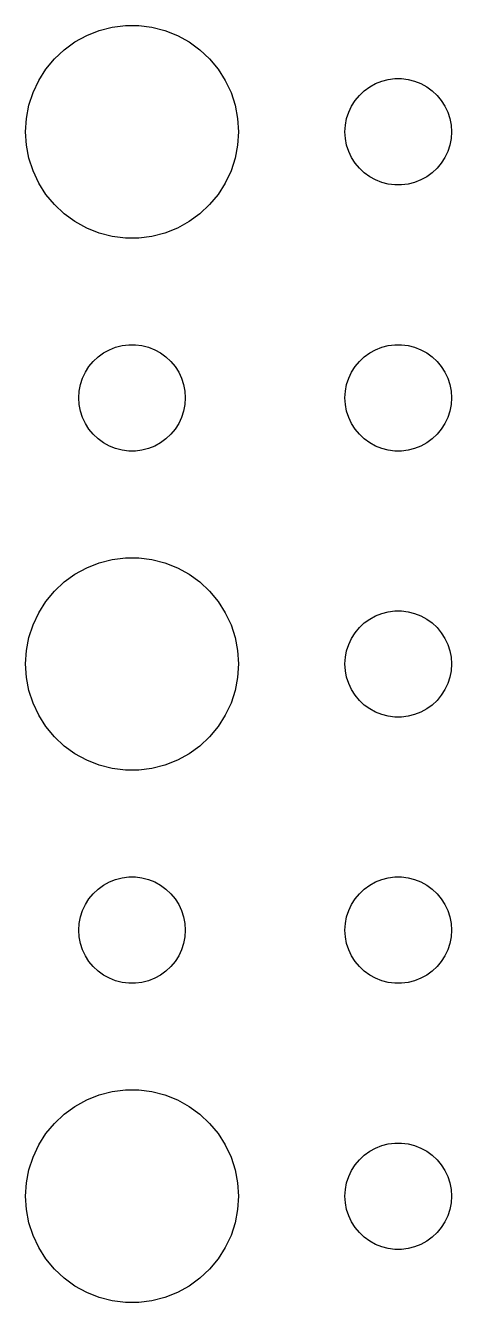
# Model space of a CAD drawing. Header units: metres. Extents: x -127 to 127, y -127 to 127.
# Drawn here: x 57 to 69, y -17.99 to 17.99 of the extents above; entities that cross this region are included whole.
import ezdxf

# ---------------------------------------------------------------- set-up
doc = ezdxf.new("R2010")
doc.units = ezdxf.units.M

msp = doc.modelspace()

# ---------------------------------------------------------------- linework, layer by layer
for p, q in [((59.4379, 17.9469), (59.8116, 17.9941)), ((59.8116, 17.9941), (60.1884, 17.9941)), ((60.1884, 17.9941), (60.5621, 17.9469)), ((58.3925, 17.533), (58.7227, 17.7145)), ((58.7227, 17.7145), (59.0729, 17.8532)), ((59.0729, 17.8532), (59.4379, 17.9469)), ((60.5621, 17.9469), (60.927, 17.8532)), ((60.927, 17.8532), (61.2773, 17.7145)), ((61.2773, 17.7145), (61.6075, 17.533)), ((57.8131, 17.0536), (58.0877, 17.3115)), ((58.0877, 17.3115), (58.3925, 17.533)), ((61.6075, 17.533), (61.9123, 17.3115)), ((61.9123, 17.3115), (62.1869, 17.0536)), ((57.5729, 16.7634), (57.8131, 17.0536)), ((62.1869, 17.0536), (62.427, 16.7634)), ((57.3711, 16.4453), (57.5729, 16.7634)), ((62.427, 16.7634), (62.6289, 16.4453)), ((57.2107, 16.1044), (57.3711, 16.4453)), ((62.6289, 16.4453), (62.7893, 16.1044)), ((66.5439, 16.1558), (66.6963, 16.2665)), ((66.6963, 16.2665), (66.8613, 16.3572)), ((66.8613, 16.3572), (67.0365, 16.4266)), ((67.0365, 16.4266), (67.2189, 16.4734)), ((67.2189, 16.4734), (67.4058, 16.497)), ((67.4058, 16.497), (67.5942, 16.497)), ((67.5942, 16.497), (67.7811, 16.4734)), ((67.7811, 16.4734), (67.9635, 16.4266)), ((67.9635, 16.4266), (68.1387, 16.3572)), ((68.1387, 16.3572), (68.3037, 16.2665)), ((68.3037, 16.2665), (68.4561, 16.1558)), ((57.0942, 15.7461), (57.2107, 16.1044)), ((62.7893, 16.1044), (62.9057, 15.7461)), ((66.1855, 15.7226), (66.2865, 15.8817)), ((66.2865, 15.8817), (66.4065, 16.0268)), ((66.4065, 16.0268), (66.5439, 16.1558)), ((68.4561, 16.1558), (68.5934, 16.0268)), ((68.5934, 16.0268), (68.7135, 15.8817)), ((68.7135, 15.8817), (68.8145, 15.7226)), ((57.0237, 15.376), (57.0942, 15.7461)), ((62.9057, 15.7461), (62.9763, 15.376)), ((66.0471, 15.373), (66.1053, 15.5522)), ((66.1053, 15.5522), (66.1855, 15.7226)), ((68.8145, 15.7226), (68.8947, 15.5522)), ((68.8947, 15.5522), (68.9529, 15.373)), ((57, 15), (57.0237, 15.376)), ((62.9763, 15.376), (63, 15)), ((66, 15), (66.0118, 15.188)), ((66.0118, 15.188), (66.0471, 15.373)), ((68.9529, 15.373), (68.9882, 15.188)), ((68.9882, 15.188), (69, 15)), ((57.0237, 14.624), (57, 15)), ((63, 15), (62.9763, 14.624)), ((66.0118, 14.812), (66, 15)), ((66.0471, 14.627), (66.0118, 14.812)), ((68.9882, 14.812), (68.9529, 14.627)), ((69, 15), (68.9882, 14.812)), ((57.0942, 14.2539), (57.0237, 14.624)), ((62.9763, 14.624), (62.9057, 14.2539)), ((66.1053, 14.4478), (66.0471, 14.627)), ((66.1855, 14.2774), (66.1053, 14.4478)), ((68.8947, 14.4478), (68.8145, 14.2774)), ((68.9529, 14.627), (68.8947, 14.4478)), ((57.2107, 13.8956), (57.0942, 14.2539)), ((62.9057, 14.2539), (62.7893, 13.8956)), ((66.2865, 14.1183), (66.1855, 14.2774)), ((66.4065, 13.9732), (66.2865, 14.1183)), ((68.7135, 14.1183), (68.5934, 13.9732)), ((68.8145, 14.2774), (68.7135, 14.1183)), ((57.3711, 13.5547), (57.2107, 13.8956)), ((62.7893, 13.8956), (62.6289, 13.5547)), ((66.5439, 13.8442), (66.4065, 13.9732)), ((66.6963, 13.7335), (66.5439, 13.8442)), ((66.8613, 13.6427), (66.6963, 13.7335)), ((68.3037, 13.7335), (68.1387, 13.6427)), ((68.4561, 13.8442), (68.3037, 13.7335)), ((68.5934, 13.9732), (68.4561, 13.8442)), ((57.5729, 13.2366), (57.3711, 13.5547)), ((62.6289, 13.5547), (62.427, 13.2366)), ((67.0365, 13.5734), (66.8613, 13.6427)), ((67.2189, 13.5266), (67.0365, 13.5734)), ((67.4058, 13.5029), (67.2189, 13.5266)), ((67.5942, 13.5029), (67.4058, 13.5029)), ((67.7811, 13.5266), (67.5942, 13.5029)), ((67.9635, 13.5734), (67.7811, 13.5266)), ((68.1387, 13.6427), (67.9635, 13.5734)), ((57.8131, 12.9464), (57.5729, 13.2366)), ((62.427, 13.2366), (62.1869, 12.9464)), ((58.0877, 12.6884), (57.8131, 12.9464)), ((58.3925, 12.467), (58.0877, 12.6884)), ((61.9123, 12.6884), (61.6075, 12.467)), ((62.1869, 12.9464), (61.9123, 12.6884)), ((58.7227, 12.2855), (58.3925, 12.467)), ((59.0729, 12.1468), (58.7227, 12.2855)), ((61.2773, 12.2855), (60.927, 12.1468)), ((61.6075, 12.467), (61.2773, 12.2855)), ((59.4379, 12.0531), (59.0729, 12.1468)), ((59.8116, 12.0059), (59.4379, 12.0531)), ((60.1884, 12.0059), (59.8116, 12.0059)), ((60.5621, 12.0531), (60.1884, 12.0059)), ((60.927, 12.1468), (60.5621, 12.0531)), ((58.9065, 8.52681), (59.0439, 8.65576)), ((59.0439, 8.65576), (59.1963, 8.76648)), ((59.1963, 8.76648), (59.3613, 8.85724)), ((59.3613, 8.85724), (59.5365, 8.92657)), ((59.5365, 8.92657), (59.7189, 8.97342)), ((59.7189, 8.97342), (59.9058, 8.99704)), ((59.9058, 8.99704), (60.0942, 8.99704)), ((60.0942, 8.99704), (60.2811, 8.97342)), ((60.2811, 8.97342), (60.4635, 8.92657)), ((60.4635, 8.92657), (60.6387, 8.85724)), ((60.6387, 8.85724), (60.8037, 8.76648)), ((60.8037, 8.76648), (60.9561, 8.65576)), ((60.9561, 8.65576), (61.0934, 8.52681)), ((66.4065, 8.52681), (66.5439, 8.65576)), ((66.5439, 8.65576), (66.6963, 8.76648)), ((66.6963, 8.76648), (66.8613, 8.85724)), ((66.8613, 8.85724), (67.0365, 8.92657)), ((67.0365, 8.92657), (67.2189, 8.97342)), ((67.2189, 8.97342), (67.4058, 8.99704)), ((67.4058, 8.99704), (67.5942, 8.99704)), ((67.5942, 8.99704), (67.7811, 8.97342)), ((67.7811, 8.97342), (67.9635, 8.92657)), ((67.9635, 8.92657), (68.1387, 8.85724)), ((68.1387, 8.85724), (68.3037, 8.76648)), ((68.3037, 8.76648), (68.4561, 8.65576)), ((68.4561, 8.65576), (68.5934, 8.52681)), ((58.6855, 8.22263), (58.7865, 8.38167)), ((58.7865, 8.38167), (58.9065, 8.52681)), ((61.0934, 8.52681), (61.2135, 8.38167)), ((61.2135, 8.38167), (61.3145, 8.22263)), ((66.1855, 8.22263), (66.2865, 8.38167)), ((66.2865, 8.38167), (66.4065, 8.52681)), ((68.5934, 8.52681), (68.7135, 8.38167)), ((68.7135, 8.38167), (68.8145, 8.22263)), ((58.5471, 7.87303), (58.6053, 8.05219)), ((58.6053, 8.05219), (58.6855, 8.22263)), ((61.3145, 8.22263), (61.3947, 8.05219)), ((61.3947, 8.05219), (61.4529, 7.87303)), ((66.0471, 7.87303), (66.1053, 8.05219)), ((66.1053, 8.05219), (66.1855, 8.22263)), ((68.8145, 8.22263), (68.8947, 8.05219)), ((68.8947, 8.05219), (68.9529, 7.87303)), ((58.5, 7.5), (58.5118, 7.68799)), ((58.5118, 7.68799), (58.5471, 7.87303)), ((61.4529, 7.87303), (61.4882, 7.68799)), ((61.4882, 7.68799), (61.5, 7.5)), ((66, 7.5), (66.0118, 7.68799)), ((66.0118, 7.68799), (66.0471, 7.87303)), ((68.9529, 7.87303), (68.9882, 7.68799)), ((68.9882, 7.68799), (69, 7.5)), ((58.5118, 7.312), (58.5, 7.5)), ((58.5471, 7.12695), (58.5118, 7.312)), ((61.4882, 7.312), (61.4529, 7.12695)), ((61.5, 7.5), (61.4882, 7.312)), ((66.0118, 7.312), (66, 7.5)), ((66.0471, 7.12695), (66.0118, 7.312)), ((68.9882, 7.312), (68.9529, 7.12695)), ((69, 7.5), (68.9882, 7.312)), ((58.6053, 6.9478), (58.5471, 7.12695)), ((58.6855, 6.77736), (58.6053, 6.9478)), ((61.3947, 6.9478), (61.3145, 6.77736)), ((61.4529, 7.12695), (61.3947, 6.9478)), ((66.1053, 6.9478), (66.0471, 7.12695)), ((66.1855, 6.77736), (66.1053, 6.9478)), ((68.8947, 6.9478), (68.8145, 6.77736)), ((68.9529, 7.12695), (68.8947, 6.9478)), ((58.7865, 6.61832), (58.6855, 6.77736)), ((58.9065, 6.47318), (58.7865, 6.61832)), ((61.2135, 6.61832), (61.0934, 6.47318)), ((61.3145, 6.77736), (61.2135, 6.61832)), ((66.2865, 6.61832), (66.1855, 6.77736)), ((66.4065, 6.47318), (66.2865, 6.61832)), ((68.7135, 6.61832), (68.5934, 6.47318)), ((68.8145, 6.77736), (68.7135, 6.61832)), ((59.0439, 6.34422), (58.9065, 6.47318)), ((59.1963, 6.23351), (59.0439, 6.34422)), ((59.3613, 6.14275), (59.1963, 6.23351)), ((59.5365, 6.07341), (59.3613, 6.14275)), ((60.6387, 6.14275), (60.4635, 6.07341)), ((60.8037, 6.23351), (60.6387, 6.14275)), ((60.9561, 6.34422), (60.8037, 6.23351)), ((61.0934, 6.47318), (60.9561, 6.34422)), ((66.5439, 6.34422), (66.4065, 6.47318)), ((66.6963, 6.23351), (66.5439, 6.34422)), ((66.8613, 6.14275), (66.6963, 6.23351)), ((67.0365, 6.07341), (66.8613, 6.14275)), ((68.1387, 6.14275), (67.9635, 6.07341)), ((68.3037, 6.23351), (68.1387, 6.14275)), ((68.4561, 6.34422), (68.3037, 6.23351)), ((68.5934, 6.47318), (68.4561, 6.34422)), ((59.7189, 6.02657), (59.5365, 6.07341)), ((59.9058, 6.00294), (59.7189, 6.02657)), ((60.0942, 6.00294), (59.9058, 6.00294)), ((60.2811, 6.02657), (60.0942, 6.00294)), ((60.4635, 6.07341), (60.2811, 6.02657)), ((67.2189, 6.02657), (67.0365, 6.07341)), ((67.4058, 6.00294), (67.2189, 6.02657)), ((67.5942, 6.00294), (67.4058, 6.00294)), ((67.7811, 6.02657), (67.5942, 6.00294)), ((67.9635, 6.07341), (67.7811, 6.02657)), ((59.0729, 2.85316), (59.4379, 2.94685)), ((59.4379, 2.94685), (59.8116, 2.99408)), ((59.8116, 2.99408), (60.1884, 2.99408)), ((60.1884, 2.99408), (60.5621, 2.94685)), ((60.5621, 2.94685), (60.927, 2.85316)), ((58.0877, 2.31154), (58.3925, 2.53297)), ((58.3925, 2.53297), (58.7227, 2.71448)), ((58.7227, 2.71448), (59.0729, 2.85316)), ((60.927, 2.85316), (61.2773, 2.71448)), ((61.2773, 2.71448), (61.6075, 2.53297)), ((61.6075, 2.53297), (61.9123, 2.31154)), ((57.8131, 2.05363), (58.0877, 2.31154)), ((61.9123, 2.31154), (62.1869, 2.05363)), ((57.5729, 1.76335), (57.8131, 2.05363)), ((62.1869, 2.05363), (62.427, 1.76335)), ((57.2107, 1.10437), (57.3711, 1.44525)), ((57.3711, 1.44525), (57.5729, 1.76335)), ((62.427, 1.76335), (62.6289, 1.44525)), ((62.6289, 1.44525), (62.7893, 1.10437)), ((67.0365, 1.42657), (67.2189, 1.47342)), ((67.2189, 1.47342), (67.4058, 1.49704)), ((67.4058, 1.49704), (67.5942, 1.49704)), ((67.5942, 1.49704), (67.7811, 1.47342)), ((67.7811, 1.47342), (67.9635, 1.42657)), ((57.0942, 0.74606), (57.2107, 1.10437)), ((62.7893, 1.10437), (62.9057, 0.74606)), ((66.4065, 1.02681), (66.5439, 1.15576)), ((66.5439, 1.15576), (66.6963, 1.26648)), ((66.6963, 1.26648), (66.8613, 1.35724)), ((66.8613, 1.35724), (67.0365, 1.42657)), ((67.9635, 1.42657), (68.1387, 1.35724)), ((68.1387, 1.35724), (68.3037, 1.26648)), ((68.3037, 1.26648), (68.4561, 1.15576)), ((68.4561, 1.15576), (68.5934, 1.02681)), ((57.0237, 0.37599), (57.0942, 0.74606)), ((62.9057, 0.74606), (62.9763, 0.37599)), ((66.1053, 0.55219), (66.1855, 0.72263)), ((66.1855, 0.72263), (66.2865, 0.88167)), ((66.2865, 0.88167), (66.4065, 1.02681)), ((68.5934, 1.02681), (68.7135, 0.88167)), ((68.7135, 0.88167), (68.8145, 0.72263)), ((68.8145, 0.72263), (68.8947, 0.55219)), ((57, 0), (57.0237, 0.37599)), ((62.9763, 0.37599), (63, 0)), ((66.0118, 0.18799), (66.0471, 0.37303)), ((66.0471, 0.37303), (66.1053, 0.55219)), ((68.8947, 0.55219), (68.9529, 0.37303)), ((68.9529, 0.37303), (68.9882, 0.18799)), ((57.0237, -0.37599), (57, 0)), ((63, 0), (62.9763, -0.37599)), ((66, 0), (66.0118, 0.18799)), ((66.0118, -0.18799), (66, 0)), ((68.9882, 0.18799), (69, 0)), ((69, 0), (68.9882, -0.18799)), ((66.0471, -0.37303), (66.0118, -0.18799)), ((68.9882, -0.18799), (68.9529, -0.37303)), ((57.0942, -0.74606), (57.0237, -0.37599)), ((62.9763, -0.37599), (62.9057, -0.74606)), ((66.1053, -0.55219), (66.0471, -0.37303)), ((66.1855, -0.72263), (66.1053, -0.55219)), ((68.8947, -0.55219), (68.8145, -0.72263)), ((68.9529, -0.37303), (68.8947, -0.55219)), ((57.2107, -1.10437), (57.0942, -0.74606)), ((62.9057, -0.74606), (62.7893, -1.10437)), ((66.2865, -0.88167), (66.1855, -0.72263)), ((66.4065, -1.02681), (66.2865, -0.88167)), ((66.5439, -1.15576), (66.4065, -1.02681)), ((68.5934, -1.02681), (68.4561, -1.15576)), ((68.7135, -0.88167), (68.5934, -1.02681)), ((68.8145, -0.72263), (68.7135, -0.88167)), ((57.3711, -1.44525), (57.2107, -1.10437)), ((62.7893, -1.10437), (62.6289, -1.44525)), ((66.6963, -1.26648), (66.5439, -1.15576)), ((66.8613, -1.35724), (66.6963, -1.26648)), ((67.0365, -1.42657), (66.8613, -1.35724)), ((67.2189, -1.47342), (67.0365, -1.42657)), ((67.9635, -1.42657), (67.7811, -1.47342)), ((68.1387, -1.35724), (67.9635, -1.42657)), ((68.3037, -1.26648), (68.1387, -1.35724)), ((68.4561, -1.15576), (68.3037, -1.26648)), ((57.5729, -1.76335), (57.3711, -1.44525)), ((57.8131, -2.05363), (57.5729, -1.76335)), ((62.427, -1.76335), (62.1869, -2.05363)), ((62.6289, -1.44525), (62.427, -1.76335)), ((67.4058, -1.49704), (67.2189, -1.47342)), ((67.5942, -1.49704), (67.4058, -1.49704)), ((67.7811, -1.47342), (67.5942, -1.49704)), ((58.0877, -2.31154), (57.8131, -2.05363)), ((62.1869, -2.05363), (61.9123, -2.31154)), ((58.3925, -2.53297), (58.0877, -2.31154)), ((61.9123, -2.31154), (61.6075, -2.53297)), ((58.7227, -2.71448), (58.3925, -2.53297)), ((59.0729, -2.85316), (58.7227, -2.71448)), ((59.4379, -2.94685), (59.0729, -2.85316)), ((60.927, -2.85316), (60.5621, -2.94685)), ((61.2773, -2.71448), (60.927, -2.85316)), ((61.6075, -2.53297), (61.2773, -2.71448)), ((59.8116, -2.99408), (59.4379, -2.94685)), ((60.1884, -2.99408), (59.8116, -2.99408)), ((60.5621, -2.94685), (60.1884, -2.99408)), ((59.3613, -6.14275), (59.5365, -6.07341)), ((59.5365, -6.07341), (59.7189, -6.02657)), ((59.7189, -6.02657), (59.9058, -6.00294)), ((59.9058, -6.00294), (60.0942, -6.00294)), ((60.0942, -6.00294), (60.2811, -6.02657)), ((60.2811, -6.02657), (60.4635, -6.07341)), ((60.4635, -6.07341), (60.6387, -6.14275)), ((66.8613, -6.14275), (67.0365, -6.07341)), ((67.0365, -6.07341), (67.2189, -6.02657)), ((67.2189, -6.02657), (67.4058, -6.00294)), ((67.4058, -6.00294), (67.5942, -6.00294)), ((67.5942, -6.00294), (67.7811, -6.02657)), ((67.7811, -6.02657), (67.9635, -6.07341)), ((67.9635, -6.07341), (68.1387, -6.14275)), ((58.7865, -6.61832), (58.9065, -6.47318)), ((58.9065, -6.47318), (59.0439, -6.34422)), ((59.0439, -6.34422), (59.1963, -6.23351)), ((59.1963, -6.23351), (59.3613, -6.14275)), ((60.6387, -6.14275), (60.8037, -6.23351)), ((60.8037, -6.23351), (60.9561, -6.34422)), ((60.9561, -6.34422), (61.0934, -6.47318)), ((61.0934, -6.47318), (61.2135, -6.61832)), ((66.2865, -6.61832), (66.4065, -6.47318)), ((66.4065, -6.47318), (66.5439, -6.34422)), ((66.5439, -6.34422), (66.6963, -6.23351)), ((66.6963, -6.23351), (66.8613, -6.14275)), ((68.1387, -6.14275), (68.3037, -6.23351)), ((68.3037, -6.23351), (68.4561, -6.34422)), ((68.4561, -6.34422), (68.5934, -6.47318)), ((68.5934, -6.47318), (68.7135, -6.61832)), ((58.6053, -6.9478), (58.6855, -6.77736)), ((58.6855, -6.77736), (58.7865, -6.61832)), ((61.2135, -6.61832), (61.3145, -6.77736)), ((61.3145, -6.77736), (61.3947, -6.9478)), ((66.1053, -6.9478), (66.1855, -6.77736)), ((66.1855, -6.77736), (66.2865, -6.61832)), ((68.7135, -6.61832), (68.8145, -6.77736)), ((68.8145, -6.77736), (68.8947, -6.9478)), ((58.5118, -7.312), (58.5471, -7.12695)), ((58.5471, -7.12695), (58.6053, -6.9478)), ((61.3947, -6.9478), (61.4529, -7.12695)), ((61.4529, -7.12695), (61.4882, -7.312)), ((66.0118, -7.312), (66.0471, -7.12695)), ((66.0471, -7.12695), (66.1053, -6.9478)), ((68.8947, -6.9478), (68.9529, -7.12695)), ((68.9529, -7.12695), (68.9882, -7.312)), ((58.5, -7.5), (58.5118, -7.312)), ((58.5118, -7.68799), (58.5, -7.5)), ((61.4882, -7.312), (61.5, -7.5)), ((61.5, -7.5), (61.4882, -7.68799)), ((66, -7.5), (66.0118, -7.312)), ((66.0118, -7.68799), (66, -7.5)), ((68.9882, -7.312), (69, -7.5)), ((69, -7.5), (68.9882, -7.68799)), ((58.5471, -7.87303), (58.5118, -7.68799)), ((58.6053, -8.05219), (58.5471, -7.87303)), ((61.4529, -7.87303), (61.3947, -8.05219)), ((61.4882, -7.68799), (61.4529, -7.87303)), ((66.0471, -7.87303), (66.0118, -7.68799)), ((66.1053, -8.05219), (66.0471, -7.87303)), ((68.9529, -7.87303), (68.8947, -8.05219)), ((68.9882, -7.68799), (68.9529, -7.87303)), ((58.6855, -8.22263), (58.6053, -8.05219)), ((58.7865, -8.38167), (58.6855, -8.22263)), ((61.3145, -8.22263), (61.2135, -8.38167)), ((61.3947, -8.05219), (61.3145, -8.22263)), ((66.1855, -8.22263), (66.1053, -8.05219)), ((66.2865, -8.38167), (66.1855, -8.22263)), ((68.8145, -8.22263), (68.7135, -8.38167)), ((68.8947, -8.05219), (68.8145, -8.22263)), ((58.9065, -8.52681), (58.7865, -8.38167)), ((59.0439, -8.65576), (58.9065, -8.52681)), ((61.0934, -8.52681), (60.9561, -8.65576)), ((61.2135, -8.38167), (61.0934, -8.52681)), ((66.4065, -8.52681), (66.2865, -8.38167)), ((66.5439, -8.65576), (66.4065, -8.52681)), ((68.5934, -8.52681), (68.4561, -8.65576)), ((68.7135, -8.38167), (68.5934, -8.52681)), ((59.1963, -8.76648), (59.0439, -8.65576)), ((59.3613, -8.85724), (59.1963, -8.76648)), ((59.5365, -8.92657), (59.3613, -8.85724)), ((59.7189, -8.97342), (59.5365, -8.92657)), ((59.9058, -8.99704), (59.7189, -8.97342)), ((60.0942, -8.99704), (59.9058, -8.99704)), ((60.2811, -8.97342), (60.0942, -8.99704)), ((60.4635, -8.92657), (60.2811, -8.97342)), ((60.6387, -8.85724), (60.4635, -8.92657)), ((60.8037, -8.76648), (60.6387, -8.85724)), ((60.9561, -8.65576), (60.8037, -8.76648)), ((66.6963, -8.76648), (66.5439, -8.65576)), ((66.8613, -8.85724), (66.6963, -8.76648)), ((67.0365, -8.92657), (66.8613, -8.85724)), ((67.2189, -8.97342), (67.0365, -8.92657)), ((67.4058, -8.99704), (67.2189, -8.97342)), ((67.5942, -8.99704), (67.4058, -8.99704)), ((67.7811, -8.97342), (67.5942, -8.99704)), ((67.9635, -8.92657), (67.7811, -8.97342)), ((68.1387, -8.85724), (67.9635, -8.92657)), ((68.3037, -8.76648), (68.1387, -8.85724)), ((68.4561, -8.65576), (68.3037, -8.76648)), ((58.7227, -12.2855), (59.0729, -12.1468)), ((59.0729, -12.1468), (59.4379, -12.0531)), ((59.4379, -12.0531), (59.8116, -12.0059)), ((59.8116, -12.0059), (60.1884, -12.0059)), ((60.1884, -12.0059), (60.5621, -12.0531)), ((60.5621, -12.0531), (60.927, -12.1468)), ((60.927, -12.1468), (61.2773, -12.2855)), ((58.0877, -12.6884), (58.3925, -12.467)), ((58.3925, -12.467), (58.7227, -12.2855)), ((61.2773, -12.2855), (61.6075, -12.467)), ((61.6075, -12.467), (61.9123, -12.6884)), ((57.5729, -13.2366), (57.8131, -12.9464)), ((57.8131, -12.9464), (58.0877, -12.6884)), ((61.9123, -12.6884), (62.1869, -12.9464)), ((62.1869, -12.9464), (62.427, -13.2366)), ((57.3711, -13.5547), (57.5729, -13.2366)), ((62.427, -13.2366), (62.6289, -13.5547)), ((57.2107, -13.8956), (57.3711, -13.5547)), ((62.6289, -13.5547), (62.7893, -13.8956)), ((66.6963, -13.7335), (66.8613, -13.6427)), ((66.8613, -13.6427), (67.0365, -13.5734)), ((67.0365, -13.5734), (67.2189, -13.5266)), ((67.2189, -13.5266), (67.4058, -13.5029)), ((67.4058, -13.5029), (67.5942, -13.5029)), ((67.5942, -13.5029), (67.7811, -13.5266)), ((67.7811, -13.5266), (67.9635, -13.5734)), ((67.9635, -13.5734), (68.1387, -13.6427)), ((68.1387, -13.6427), (68.3037, -13.7335)), ((57.0942, -14.2539), (57.2107, -13.8956)), ((62.7893, -13.8956), (62.9057, -14.2539)), ((66.2865, -14.1183), (66.4065, -13.9732)), ((66.4065, -13.9732), (66.5439, -13.8442)), ((66.5439, -13.8442), (66.6963, -13.7335)), ((68.3037, -13.7335), (68.4561, -13.8442)), ((68.4561, -13.8442), (68.5934, -13.9732)), ((68.5934, -13.9732), (68.7135, -14.1183)), ((57.0237, -14.624), (57.0942, -14.2539)), ((62.9057, -14.2539), (62.9763, -14.624)), ((66.1053, -14.4478), (66.1855, -14.2774)), ((66.1855, -14.2774), (66.2865, -14.1183)), ((68.7135, -14.1183), (68.8145, -14.2774)), ((68.8145, -14.2774), (68.8947, -14.4478)), ((57, -15), (57.0237, -14.624)), ((62.9763, -14.624), (63, -15)), ((66.0118, -14.812), (66.0471, -14.627)), ((66.0471, -14.627), (66.1053, -14.4478)), ((68.8947, -14.4478), (68.9529, -14.627)), ((68.9529, -14.627), (68.9882, -14.812)), ((57.0237, -15.376), (57, -15)), ((63, -15), (62.9763, -15.376)), ((66, -15), (66.0118, -14.812)), ((66.0118, -15.188), (66, -15)), ((68.9882, -14.812), (69, -15)), ((69, -15), (68.9882, -15.188)), ((57.0942, -15.7461), (57.0237, -15.376)), ((62.9763, -15.376), (62.9057, -15.7461)), ((66.0471, -15.373), (66.0118, -15.188)), ((66.1053, -15.5522), (66.0471, -15.373)), ((68.9529, -15.373), (68.8947, -15.5522)), ((68.9882, -15.188), (68.9529, -15.373)), ((57.2107, -16.1044), (57.0942, -15.7461)), ((62.9057, -15.7461), (62.7893, -16.1044)), ((66.1855, -15.7226), (66.1053, -15.5522)), ((66.2865, -15.8817), (66.1855, -15.7226)), ((68.8145, -15.7226), (68.7135, -15.8817)), ((68.8947, -15.5522), (68.8145, -15.7226)), ((57.3711, -16.4453), (57.2107, -16.1044)), ((62.7893, -16.1044), (62.6289, -16.4453)), ((66.4065, -16.0268), (66.2865, -15.8817)), ((66.5439, -16.1558), (66.4065, -16.0268)), ((66.6963, -16.2665), (66.5439, -16.1558)), ((68.4561, -16.1558), (68.3037, -16.2665)), ((68.5934, -16.0268), (68.4561, -16.1558)), ((68.7135, -15.8817), (68.5934, -16.0268)), ((57.5729, -16.7634), (57.3711, -16.4453)), ((62.6289, -16.4453), (62.427, -16.7634)), ((66.8613, -16.3572), (66.6963, -16.2665)), ((67.0365, -16.4266), (66.8613, -16.3572)), ((67.2189, -16.4734), (67.0365, -16.4266)), ((67.4058, -16.497), (67.2189, -16.4734)), ((67.5942, -16.497), (67.4058, -16.497)), ((67.7811, -16.4734), (67.5942, -16.497)), ((67.9635, -16.4266), (67.7811, -16.4734)), ((68.1387, -16.3572), (67.9635, -16.4266)), ((68.3037, -16.2665), (68.1387, -16.3572)), ((57.8131, -17.0536), (57.5729, -16.7634)), ((62.427, -16.7634), (62.1869, -17.0536)), ((58.0877, -17.3115), (57.8131, -17.0536)), ((62.1869, -17.0536), (61.9123, -17.3115)), ((58.3925, -17.533), (58.0877, -17.3115)), ((58.7227, -17.7145), (58.3925, -17.533)), ((61.6075, -17.533), (61.2773, -17.7145)), ((61.9123, -17.3115), (61.6075, -17.533)), ((59.0729, -17.8532), (58.7227, -17.7145)), ((59.4379, -17.9469), (59.0729, -17.8532)), ((59.8116, -17.9941), (59.4379, -17.9469)), ((60.1884, -17.9941), (59.8116, -17.9941)), ((60.5621, -17.9469), (60.1884, -17.9941)), ((60.927, -17.8532), (60.5621, -17.9469)), ((61.2773, -17.7145), (60.927, -17.8532))]:
    msp.add_line(p, q)

doc.saveas('drawing.dxf')
